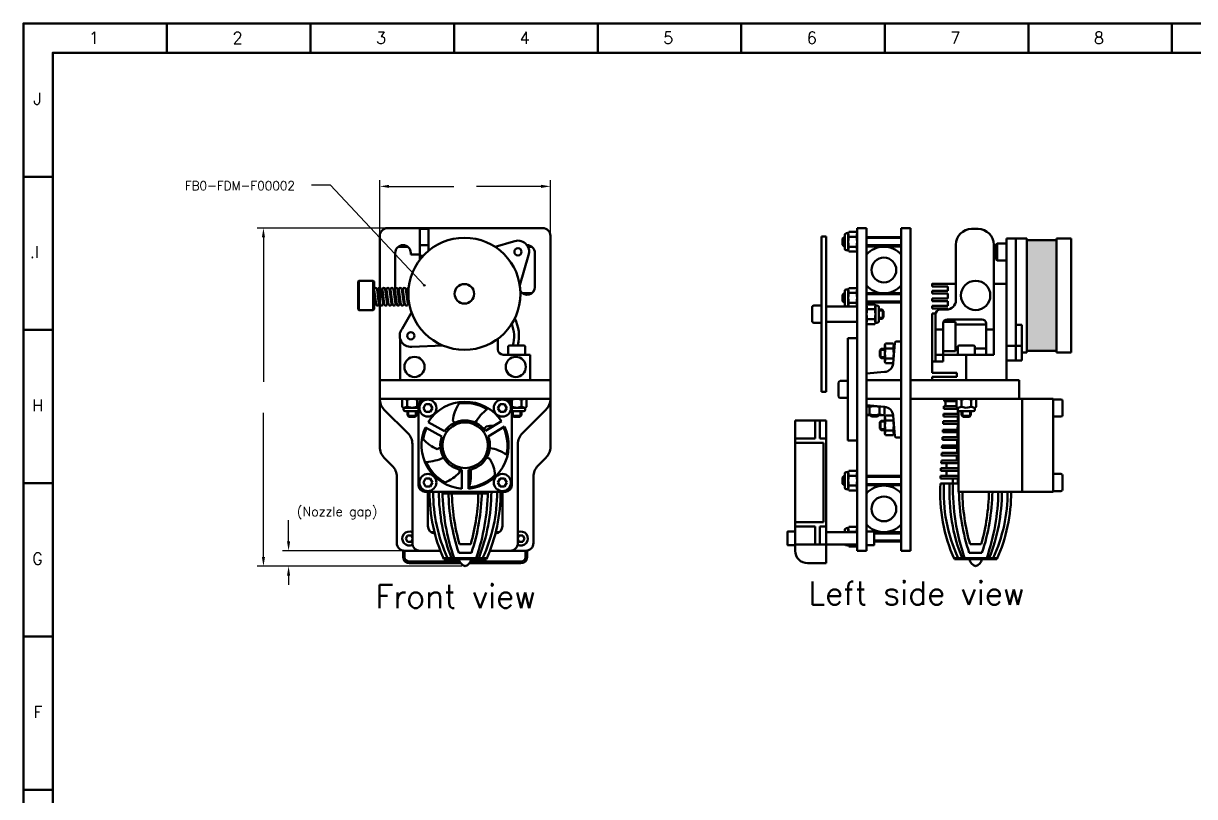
# Model space of a CAD drawing. Extents: x 22021 to 22715, y -7306 to -6812.
# Drawn here: x 22020.7 to 22398.1, y -7061.1 to -6811.9 of the extents above; entities that cross this region are included whole.
import ezdxf

# ---------------------------------------------------------------- set-up
doc = ezdxf.new("R2010")
doc.units = 0
doc.header["$PDMODE"] = 34
doc.linetypes.add('DASHED', pattern=[19.05, 12.7, -6.35])
doc.layers.get('0').update_dxf_attribs({"lineweight": 0})
for name, color, linetype, lineweight in [('Cooler', 7, 'Continuous', 50), ('Extrusora', 4, 'Continuous', 50), ('Fixação e Transmissão', 5, 'Continuous', 50), ('Guias', 30, 'Continuous', 50), ('Hotend', 4, 'Continuous', 50), ('Linha tracejada', 254, 'DASHED', 15), ('Perfis e Cantoneiras', 2, 'Continuous', 50), ('Peças Usinadas', 120, 'Continuous', 50)]:
    doc.layers.add(name, color=color, linetype=linetype, lineweight=lineweight)
doc.layers.add('Cotas', color=90, linetype='Continuous')
doc.layers.add('Hachura', color=9, linetype='Continuous')
doc.styles.get("Standard").update_dxf_attribs({"font": 'romans.shx'})
doc.dimstyles.get("Standard").update_dxf_attribs({"dimtxt": 3, "dimasz": 3, "dimexe": 2, "dimexo": 1, "dimgap": 1, "dimtad": 0, "dimtoh": 1, "dimcen": 0.09, "dimadec": 0, "dimazin": 0, "dimtfac": 1, "dimtdec": 4, "dimtofl": 0, "dimtmove": 0, "dimatfit": 3, "dimfxl": 1, "dimtolj": 1, "dimtzin": 0, "dimarcsym": 0})

# ---------------------------------------------------------------- blocks, each defined once
blk = doc.blocks.new('*D_q')
at = {"color": 0, "linetype": 'ByBlock', "lineweight": -2}
for p, q in [((22137.01, -6877.89), (22096.03, -6877.89)), ((22098.03, -6880.89), (22098.03, -6927.39)), ((22098.03, -6983.89), (22098.03, -6937.39)), ((22162.01, -6986.89), (22096.03, -6986.89))]:
    blk.add_line(p, q, dxfattribs=at)
for points in [[(22098.03, -6877.89), (22097.53, -6880.89), (22098.03, -6877.89), (22098.53, -6880.89)], [(22098.03, -6986.89), (22098.53, -6983.89), (22098.03, -6986.89), (22097.53, -6983.89)]]:
    blk.add_solid(points, dxfattribs=at)
at = {"layer": 'Defpoints', "color": 0, "linetype": 'ByBlock', "lineweight": 0}
for p in [(22098.03, -6877.89), (22138.01, -6877.89), (22098.03, -6986.89), (22163.01, -6986.89)]:
    blk.add_point(p, dxfattribs=at)
blk = doc.blocks.new('*D_s')
at = {"color": 0, "linetype": 'ByBlock', "lineweight": -2}
for p, q in [((22135.51, -6879.39), (22135.51, -6862.43)), ((22190.51, -6879.39), (22190.51, -6862.43)), ((22138.51, -6864.43), (22159.37, -6864.43)), ((22187.51, -6864.43), (22166.66, -6864.43))]:
    blk.add_line(p, q, dxfattribs=at)
for points in [[(22135.51, -6864.43), (22138.51, -6864.93), (22135.51, -6864.43), (22138.51, -6863.93)], [(22190.51, -6864.43), (22187.51, -6863.93), (22190.51, -6864.43), (22187.51, -6864.93)]]:
    blk.add_solid(points, dxfattribs=at)
at = {"layer": 'Defpoints', "color": 0, "linetype": 'ByBlock', "lineweight": 0}
for p in [(22135.51, -6864.43), (22190.51, -6864.43), (22135.51, -6880.39), (22190.51, -6880.39)]:
    blk.add_point(p, dxfattribs=at)
blk = doc.blocks.new('*D_r')
at = {"color": 0, "linetype": 'ByBlock', "lineweight": -2}
for p, q in [((22106.13, -6978.89), (22106.13, -6972)), ((22142.51, -6981.89), (22104.13, -6981.89)), ((22162.01, -6986.89), (22104.13, -6986.89)), ((22106.13, -6989.89), (22106.13, -6992.89))]:
    blk.add_line(p, q, dxfattribs=at)
for points in [[(22106.13, -6981.89), (22106.63, -6978.89), (22106.13, -6981.89), (22105.63, -6978.89)], [(22106.13, -6986.89), (22105.63, -6989.89), (22106.13, -6986.89), (22106.63, -6989.89)]]:
    blk.add_solid(points, dxfattribs=at)
at = {"layer": 'Defpoints', "color": 0, "linetype": 'ByBlock', "lineweight": 0}
for p in [(22106.13, -6981.89), (22143.51, -6981.89), (22106.13, -6986.89), (22163.01, -6986.89)]:
    blk.add_point(p, dxfattribs=at)

msp = doc.modelspace()

# ---------------------------------------------------------------- hatches: boundary and pattern name
at = {"layer": 'Cotas'}
h = msp.add_hatch(color=256, dxfattribs=at)
h.dxf.hatch_style = 1
h.paths.add_polyline_path([(22149.591, -6896.317, -0.2411741), (22149.698, -6896.107, -0.6113775), (22150.108, -6896.317, -1), (22149.591, -6896.317)])
at = {"layer": 'Extrusora'}
h = msp.add_hatch(color=256, dxfattribs=at)
h.dxf.hatch_style = 1
h.paths.add_polyline_path([(22353.543, -6881.744), (22353.543, -6899.579), (22343.97, -6899.579), (22343.97, -6881.744), (22353.543, -6881.744)])
h = msp.add_hatch(color=256, dxfattribs=at)
h.dxf.hatch_style = 1
h.paths.add_polyline_path([(22353.543, -6899.579), (22353.543, -6917.413), (22343.97, -6917.413), (22343.97, -6899.579), (22353.543, -6899.579)])

# ---------------------------------------------------------------- linework, layer by layer
at = {"layer": 'Cooler'}
for p, q in [((22148.015, -6960.886), (22148.015, -6934.886)), ((22150.015, -6932.886), (22176.015, -6932.886)), ((22178.015, -6960.886), (22178.015, -6934.886)), ((22342.514, -6932.886), (22322.014, -6932.886)), ((22322.014, -6932.942), (22322.014, -6932.886)), ((22342.514, -6932.886), (22342.514, -6962.886)), ((22352.514, -6932.886), (22342.514, -6932.886)), ((22352.514, -6932.886), (22352.514, -6962.886)), ((22322.014, -6962.886), (22322.014, -6936.829)), ((22155.518, -6945.069), (22150.214, -6942.114)), ((22156.392, -6943.383), (22151.144, -6940.386)), ((22159.548, -6940.667), (22159.041, -6939.953)), ((22169.783, -6941.8), (22169.147, -6942.736)), ((22169.542, -6943.246), (22174.728, -6940.142)), ((22170.493, -6945.021), (22175.668, -6941.798)), ((22279.347, -6939.888), (22269.347, -6939.888)), ((22269.347, -6939.888), (22269.347, -6981.888)), ((22275.851, -6939.888), (22275.851, -6945.682)), ((22277.293, -6945.682), (22277.293, -6939.888)), ((22279.347, -6939.888), (22279.347, -6985.888)), ((22275.851, -6945.682), (22269.347, -6945.682)), ((22278.443, -6947.08), (22269.347, -6947.08)), ((22279.331, -6945.682), (22277.293, -6945.682)), ((22278.443, -6972.696), (22278.443, -6947.08)), ((22155.037, -6948.582), (22153.988, -6949.105)), ((22169.962, -6951.868), (22170.971, -6952.276)), ((22161.172, -6955.679), (22161.172, -6956.664)), ((22161.948, -6955.822), (22161.948, -6961.887)), ((22161.948, -6955.822), (22161.948, -6961.887)), ((22161.948, -6955.822), (22161.948, -6961.887)), ((22161.948, -6955.822), (22161.948, -6961.887)), ((22164.081, -6955.822), (22164.081, -6961.887)), ((22164.081, -6955.822), (22164.081, -6961.887)), ((22164.081, -6955.822), (22164.081, -6961.887)), ((22164.081, -6955.822), (22164.081, -6961.887)), ((22164.828, -6955.686), (22164.828, -6958.655)), ((22150.015, -6962.886), (22176.015, -6962.886)), ((22342.514, -6962.886), (22322.014, -6962.886)), ((22352.514, -6962.886), (22342.514, -6962.886)), ((22278.443, -6972.696), (22269.347, -6972.696)), ((22275.851, -6974.093), (22269.347, -6974.093)), ((22275.851, -6974.093), (22275.851, -6979.888)), ((22279.331, -6974.093), (22277.293, -6974.093)), ((22277.293, -6979.888), (22277.293, -6974.093)), ((22279.347, -6979.888), (22269.347, -6979.888)), ((22143.015, -6981.835), (22143.015, -6983.888)), ((22143.515, -6981.886), (22143.515, -6983.888)), ((22182.515, -6981.886), (22182.515, -6983.888)), ((22183.015, -6981.835), (22183.015, -6983.888)), ((22145.015, -6985.388), (22161.26, -6985.388)), ((22145.015, -6985.888), (22161.569, -6985.888)), ((22164.46, -6985.888), (22181.015, -6985.888)), ((22164.769, -6985.388), (22181.015, -6985.388)), ((22273.347, -6985.888), (22279.347, -6985.888))]:
    msp.add_line(p, q, dxfattribs=at)
msp.add_circle((22163.015, -6947.886), 7.34, dxfattribs=at)
for centre, radius, start, end in [((22150.015, -6934.886), 2, 90, 180), ((22163.015, -6947.886), 14.041, 33.46937, 147.71276), ((22172.026, -6941.555), 13.083, 146.83369, 172.96727), ((22163.015, -6947.886), 13.627, 58.55471, 98.18665), ((22176.015, -6934.886), 2, 360, 90), ((22177.996, -6946.994), 13.311, 126.25777, 151.26445), ((22163.015, -6947.886), 14.041, 155.72926, 265.64284), ((22163.015, -6947.886), 13.627, 155.87698, 171.62844), ((22163.015, -6947.886), 8.008, 35.40626, 145.78797), ((22163.015, -6947.886), 14.041, 274.35716, 25.69448), ((22171.839, -6954.61), 12.974, 88.30526, 99.11667), ((22163.015, -6947.886), 13.627, 347.27172, 25.50472), ((22158.482, -6938.155), 11.837, 220.87987, 247.68479), ((22163.015, -6947.886), 8.008, 159.40502, 262.34462), ((22163.015, -6947.886), 8.008, 277.65538, 20.96237), ((22169.272, -6961.009), 12.325, 55.19447, 82.08081), ((22149.407, -6937.21), 16.128, 273.9172, 294.44357), ((22163.015, -6947.886), 13.627, 203.41186, 241.73855), ((22162.274, -6957.869), 10.34, 1.6986, 32.74614), ((22151.818, -6948.201), 12.614, 292.09042, 317.85989), ((22163.015, -6947.886), 13.627, 275.14613, 314.75689), ((22150.015, -6960.886), 2, 180, 270), ((22153.022, -6957.628), 11.851, 341.14274, 355.02797), ((22176.015, -6960.886), 2, 270, 360), ((22145.015, -6983.888), 2, 180, 270), ((22145.015, -6983.888), 1.5, 180, 270), ((22181.015, -6983.888), 2, 270, 360), ((22181.015, -6983.888), 1.5, 270, 360), ((22273.347, -6981.888), 4, 180, 270)]:
    msp.add_arc(centre, radius, start, end, dxfattribs=at)
at = {"layer": 'Cotas'}
for q in [(22113.511, -6864.039), (22149.849, -6896.317)]:
    msp.add_line((22119.686, -6864.039), q, dxfattribs=at)
msp.add_circle((22149.849, -6896.317), 0.259, dxfattribs=at)
at = {"layer": 'Extrusora'}
for p, q in [((22148.394, -6878.169), (22151.199, -6878.169)), ((22148.394, -6888.139), (22148.394, -6878.169)), ((22151.199, -6878.169), (22151.199, -6885.198)), ((22328.315, -6878.169), (22326.218, -6878.169)), ((22178.591, -6882.239), (22172.692, -6883.953)), ((22334.41, -6882.813), (22334.128, -6883.095)), ((22334.128, -6883.095), (22334.128, -6888.003)), ((22334.41, -6882.813), (22334.41, -6888.285)), ((22337.432, -6882.813), (22334.41, -6882.813)), ((22337.432, -6920.591), (22337.432, -6881.208)), ((22337.432, -6881.208), (22343.97, -6881.208)), ((22340.419, -6920.591), (22340.419, -6881.208)), ((22343.97, -6917.95), (22343.97, -6881.208)), ((22353.543, -6881.744), (22343.97, -6881.744)), ((22353.543, -6881.744), (22343.97, -6881.744)), ((22353.543, -6881.208), (22358.347, -6881.208)), ((22353.543, -6917.95), (22353.543, -6881.208)), ((22358.347, -6917.95), (22358.347, -6881.208)), ((22151.199, -6883.368), (22148.394, -6883.368)), ((22148.394, -6886.87), (22149.451, -6886.87)), ((22180.64, -6896.32), (22183.458, -6886.643)), ((22321.146, -6901.106), (22321.146, -6883.242)), ((22333.388, -6918.703), (22333.388, -6883.242)), ((22334.128, -6888.003), (22334.41, -6888.285)), ((22334.41, -6888.285), (22337.399, -6888.285)), ((22128.794, -6894.853), (22128.512, -6895.135)), ((22128.512, -6895.135), (22128.512, -6899.579)), ((22128.794, -6894.853), (22128.794, -6899.579)), ((22133.378, -6894.853), (22128.794, -6894.853)), ((22133.378, -6894.853), (22133.378, -6899.579)), ((22133.66, -6895.135), (22133.378, -6894.853)), ((22133.66, -6899.579), (22133.66, -6895.135)), ((22133.684, -6897.792), (22134.322, -6902.402)), ((22134.626, -6897.648), (22135.265, -6902.262)), ((22135.014, -6897.792), (22135.652, -6902.402)), ((22135.956, -6897.648), (22136.595, -6902.262)), ((22136.344, -6897.792), (22136.982, -6902.402)), ((22137.286, -6897.648), (22137.925, -6902.262)), ((22137.674, -6897.792), (22138.312, -6902.402)), ((22138.617, -6897.648), (22139.255, -6902.262)), ((22139.004, -6897.792), (22139.642, -6902.402)), ((22139.947, -6897.648), (22140.585, -6902.262)), ((22140.334, -6897.792), (22140.972, -6902.402)), ((22141.277, -6897.648), (22141.915, -6902.262)), ((22141.664, -6897.792), (22142.302, -6902.402)), ((22142.607, -6897.648), (22143.245, -6902.262)), ((22142.994, -6897.792), (22143.633, -6902.402)), ((22143.937, -6897.648), (22144.576, -6902.262)), ((22144.324, -6897.792), (22144.963, -6902.402)), ((22313.527, -6896.723), (22313.527, -6895.756)), ((22321.146, -6895.805), (22313.527, -6895.805)), ((22318.6, -6896.723), (22313.527, -6896.723)), ((22318.6, -6898.074), (22313.527, -6898.074)), ((22313.527, -6898.97), (22313.527, -6898.074)), ((22318.6, -6898.074), (22318.6, -6896.723)), ((22337.432, -6895.805), (22333.388, -6895.805)), ((22128.512, -6904.022), (22128.512, -6899.579)), ((22128.794, -6904.304), (22128.794, -6899.579)), ((22133.378, -6904.304), (22133.378, -6899.579)), ((22133.66, -6899.579), (22133.66, -6904.022)), ((22133.677, -6898.474), (22133.778, -6898.474)), ((22133.677, -6900.683), (22134.084, -6900.683)), ((22134.741, -6898.474), (22135.108, -6898.474)), ((22135.046, -6900.683), (22135.414, -6900.683)), ((22136.071, -6898.474), (22136.438, -6898.474)), ((22136.376, -6900.683), (22136.744, -6900.683)), ((22137.401, -6898.474), (22137.768, -6898.474)), ((22137.706, -6900.683), (22138.074, -6900.683)), ((22138.731, -6898.474), (22139.099, -6898.474)), ((22139.037, -6900.683), (22139.404, -6900.683)), ((22140.061, -6898.474), (22140.429, -6898.474)), ((22140.367, -6900.683), (22140.734, -6900.683)), ((22141.391, -6898.474), (22141.759, -6898.474)), ((22141.697, -6900.683), (22142.065, -6900.683)), ((22142.721, -6898.474), (22143.089, -6898.474)), ((22143.027, -6900.683), (22143.395, -6900.683)), ((22144.051, -6898.474), (22144.419, -6898.474)), ((22144.357, -6900.683), (22144.725, -6900.683)), ((22318.6, -6898.97), (22313.527, -6898.97)), ((22318.6, -6900.558), (22313.527, -6900.558)), ((22313.527, -6901.453), (22313.527, -6900.558)), ((22318.6, -6901.453), (22313.527, -6901.453)), ((22318.6, -6900.558), (22318.6, -6898.97)), ((22318.6, -6902.981), (22318.6, -6901.453)), ((22128.794, -6904.304), (22128.512, -6904.022)), ((22133.378, -6904.304), (22128.794, -6904.304)), ((22133.66, -6904.022), (22133.378, -6904.304)), ((22142.679, -6910.395), (22145.751, -6905.076)), ((22318.6, -6902.981), (22313.527, -6902.981)), ((22313.527, -6903.838), (22313.527, -6902.981)), ((22318.6, -6903.838), (22313.527, -6903.838)), ((22314.596, -6905.414), (22313.527, -6905.414)), ((22313.527, -6920.909), (22313.527, -6905.414)), ((22316.233, -6904.149), (22318.102, -6904.149)), ((22318.6, -6904.108), (22318.6, -6903.838)), ((22314.542, -6920.909), (22314.542, -6905.84)), ((22317.022, -6920.909), (22317.022, -6908.683)), ((22320.99, -6908.151), (22317.129, -6908.151)), ((22318.397, -6907.307), (22329.532, -6907.307)), ((22320.99, -6917.521), (22320.99, -6908.151)), ((22330.908, -6908.932), (22320.99, -6908.932)), ((22330.908, -6918.703), (22330.908, -6908.683)), ((22342.346, -6909.068), (22340.419, -6909.068)), ((22342.346, -6920.591), (22342.346, -6909.068)), ((22317.022, -6910.582), (22314.542, -6910.582)), ((22333.388, -6910.582), (22330.908, -6910.582)), ((22142.101, -6918.703), (22142.101, -6913.668)), ((22155.864, -6915.745), (22145.794, -6916.172)), ((22173.58, -6917.012), (22173.58, -6913.542)), ((22321.747, -6916.74), (22320.99, -6916.74)), ((22330.908, -6916.74), (22327.247, -6916.74)), ((22342.346, -6915.826), (22337.432, -6915.826)), ((22142.101, -6926.886), (22142.101, -6918.703)), ((22183.928, -6918.703), (22175.271, -6918.703)), ((22183.928, -6926.886), (22183.928, -6918.703)), ((22314.542, -6918.703), (22333.388, -6918.703)), ((22320.99, -6917.521), (22317.022, -6917.521)), ((22324.497, -6926.886), (22324.497, -6918.703)), ((22337.432, -6920.591), (22342.346, -6920.591)), ((22337.432, -6920.591), (22337.432, -6926.886)), ((22342.346, -6917.95), (22343.97, -6917.95)), ((22353.543, -6917.413), (22343.97, -6917.413)), ((22353.543, -6917.95), (22358.347, -6917.95)), ((22313.527, -6924.578), (22313.527, -6920.909)), ((22317.022, -6920.909), (22313.527, -6920.909)), ((22321.508, -6924.578), (22313.527, -6924.578)), ((22321.508, -6924.578), (22321.508, -6925.864)), ((22142.101, -6926.886), (22163.015, -6926.886)), ((22183.928, -6926.886), (22163.015, -6926.886)), ((22313.527, -6926.886), (22313.527, -6925.864)), ((22321.508, -6925.864), (22313.527, -6925.864)), ((22337.432, -6926.886), (22313.527, -6926.886))]:
    msp.add_line(p, q, dxfattribs=at)
for centre, radius in [((22180.039, -6885.53), 1.162), ((22327.514, -6899.579), 4.725), ((22145.53, -6912.586), 1.162), ((22146.697, -6922.641), 3.249), ((22179.332, -6922.641), 3.249)]:
    msp.add_circle(centre, radius, dxfattribs=at)
for centre, radius, start, end in [((22326.218, -6883.242), 5.072, 90, 180), ((22328.315, -6883.242), 5.072, 360, 90), ((22180.039, -6885.53), 3.595, 341.97764, 113.74619), ((22134.144, -6897.651), 0.482, 0.32168, 197.08828), ((22135.474, -6897.651), 0.482, 0.32168, 197.08828), ((22136.805, -6897.651), 0.482, 0.32168, 197.08828), ((22138.135, -6897.651), 0.482, 0.32168, 197.08828), ((22139.465, -6897.651), 0.482, 0.32168, 197.08828), ((22140.795, -6897.651), 0.482, 0.32168, 197.08828), ((22142.125, -6897.651), 0.482, 0.32168, 197.08828), ((22143.455, -6897.651), 0.482, 0.32168, 197.08828), ((22144.785, -6897.651), 0.482, 86.00924, 197.08828), ((22318.102, -6901.106), 3.043, 270, 360), ((22134.804, -6902.402), 0.482, 179.94031, 16.90878), ((22136.134, -6902.402), 0.482, 179.94031, 16.90878), ((22137.464, -6902.402), 0.482, 179.94031, 16.90878), ((22138.794, -6902.402), 0.482, 179.94031, 16.90878), ((22140.124, -6902.402), 0.482, 179.94031, 16.90878), ((22141.454, -6902.402), 0.482, 179.94031, 16.90878), ((22142.784, -6902.402), 0.482, 179.94031, 16.90878), ((22144.114, -6902.402), 0.482, 179.94031, 16.90878), ((22145.445, -6902.402), 0.482, 179.94031, 224.06022), ((22316.233, -6905.84), 1.691, 90, 180), ((22167.559, -6912.777), 11.235, 344.90579, 21.1052), ((22167.559, -6912.777), 12.818, 346.80688, 26.75088), ((22318.397, -6908.683), 1.375, 90, 180), ((22329.532, -6908.683), 1.375, 360, 90), ((22145.53, -6912.586), 3.595, 142.44857, 274.21713), ((22175.271, -6917.012), 1.691, 180, 270)]:
    msp.add_arc(centre, radius, start, end, dxfattribs=at)
at = {"layer": 'Fixação e Transmissão'}
for p, q in [((22286.447, -6879.536), (22286.693, -6879.11)), ((22289.102, -6879.11), (22286.693, -6879.11)), ((22289.347, -6879.536), (22289.102, -6879.11)), ((22277.847, -6880.636), (22277.847, -6930.636)), ((22279.347, -6880.636), (22277.847, -6880.636)), ((22279.347, -6880.636), (22279.347, -6930.636)), ((22284.627, -6881.286), (22285.127, -6880.786)), ((22284.627, -6881.286), (22284.627, -6883.286)), ((22285.127, -6880.786), (22285.347, -6880.786)), ((22285.347, -6884.536), (22285.347, -6880.036)), ((22286.447, -6879.536), (22285.847, -6879.536)), ((22286.447, -6885.036), (22286.447, -6879.536)), ((22286.447, -6879.536), (22286.693, -6880.698)), ((22286.693, -6880.698), (22286.447, -6882.286)), ((22286.693, -6883.874), (22286.447, -6882.286)), ((22289.102, -6880.698), (22286.693, -6880.698)), ((22289.347, -6879.536), (22289.102, -6880.698)), ((22289.102, -6880.698), (22289.347, -6882.286)), ((22289.102, -6883.874), (22289.347, -6882.286)), ((22289.347, -6885.036), (22289.347, -6879.536)), ((22303.527, -6880.786), (22292.347, -6880.786)), ((22284.627, -6883.286), (22285.127, -6883.786)), ((22285.127, -6883.786), (22285.347, -6883.786)), ((22286.447, -6885.036), (22285.847, -6885.036)), ((22286.447, -6885.036), (22286.693, -6883.874)), ((22286.447, -6885.036), (22286.693, -6885.461)), ((22289.102, -6883.874), (22286.693, -6883.874)), ((22289.102, -6885.461), (22286.693, -6885.461)), ((22289.347, -6885.036), (22289.102, -6883.874)), ((22289.347, -6885.036), (22289.102, -6885.461)), ((22303.527, -6883.786), (22292.347, -6883.786)), ((22285.347, -6902.636), (22285.347, -6898.136)), ((22286.447, -6897.636), (22285.847, -6897.636)), ((22286.447, -6897.636), (22286.693, -6897.21)), ((22286.447, -6903.136), (22286.447, -6897.636)), ((22286.447, -6897.636), (22286.693, -6898.798)), ((22289.102, -6897.21), (22286.693, -6897.21)), ((22289.347, -6897.636), (22289.102, -6897.21)), ((22289.347, -6897.636), (22289.102, -6898.798)), ((22289.347, -6903.136), (22289.347, -6897.636)), ((22284.627, -6899.386), (22285.127, -6898.886)), ((22284.627, -6899.386), (22284.627, -6901.386)), ((22284.627, -6901.386), (22285.127, -6901.886)), ((22285.127, -6898.886), (22285.347, -6898.886)), ((22285.127, -6901.886), (22285.347, -6901.886)), ((22286.693, -6898.798), (22286.447, -6900.386)), ((22286.693, -6901.974), (22286.447, -6900.386)), ((22286.447, -6903.136), (22286.693, -6901.974)), ((22289.102, -6898.798), (22286.693, -6898.798)), ((22289.102, -6901.974), (22286.693, -6901.974)), ((22289.102, -6898.798), (22289.347, -6900.386)), ((22289.102, -6901.974), (22289.347, -6900.386)), ((22289.347, -6903.136), (22289.102, -6901.974)), ((22303.527, -6898.886), (22292.347, -6898.886)), ((22303.527, -6901.886), (22292.347, -6901.886)), ((22274.847, -6903.386), (22274.847, -6907.886)), ((22277.847, -6902.886), (22277.847, -6908.386)), ((22286.447, -6903.136), (22285.847, -6903.136)), ((22292.347, -6902.886), (22292.593, -6902.46)), ((22292.347, -6902.886), (22292.347, -6908.386)), ((22292.347, -6902.886), (22292.593, -6904.048)), ((22292.593, -6904.048), (22292.347, -6905.636)), ((22292.593, -6907.224), (22292.347, -6905.636)), ((22292.593, -6902.46), (22295.002, -6902.46)), ((22292.593, -6904.048), (22295.002, -6904.048)), ((22295.247, -6902.886), (22295.002, -6902.46)), ((22295.247, -6902.886), (22295.002, -6904.048)), ((22295.002, -6904.048), (22295.247, -6905.636)), ((22295.002, -6907.224), (22295.247, -6905.636)), ((22295.247, -6902.886), (22295.247, -6908.386)), ((22295.247, -6902.886), (22295.847, -6902.886)), ((22296.347, -6903.386), (22296.347, -6907.886)), ((22297.347, -6904.136), (22296.347, -6904.136)), ((22297.847, -6904.636), (22297.347, -6904.136)), ((22297.847, -6906.636), (22297.847, -6904.636)), ((22292.347, -6908.386), (22292.593, -6907.224)), ((22292.347, -6908.386), (22292.593, -6908.811)), ((22292.593, -6907.224), (22295.002, -6907.224)), ((22292.593, -6908.811), (22295.002, -6908.811)), ((22295.247, -6908.386), (22295.002, -6907.224)), ((22295.247, -6908.386), (22295.002, -6908.811)), ((22295.247, -6908.386), (22295.847, -6908.386)), ((22297.347, -6907.136), (22296.347, -6907.136)), ((22297.847, -6906.636), (22297.347, -6907.136)), ((22177.39, -6915.703), (22181.89, -6915.703)), ((22296.627, -6917.286), (22297.127, -6916.786)), ((22297.127, -6916.786), (22298.272, -6916.786)), ((22298.272, -6915.536), (22298.518, -6915.11)), ((22298.272, -6921.036), (22298.272, -6915.536)), ((22298.272, -6915.536), (22298.518, -6916.698)), ((22298.518, -6916.698), (22298.272, -6918.286)), ((22298.518, -6915.11), (22300.926, -6915.11)), ((22298.518, -6916.698), (22300.926, -6916.698)), ((22301.172, -6915.536), (22300.926, -6915.11)), ((22301.172, -6915.536), (22300.926, -6916.698)), ((22300.926, -6916.698), (22301.172, -6918.286)), ((22301.172, -6918.45), (22301.172, -6915.536)), ((22301.172, -6915.536), (22301.427, -6915.536)), ((22322.247, -6915.703), (22326.747, -6915.703)), ((22176.89, -6918.703), (22182.39, -6918.703)), ((22296.627, -6917.286), (22296.627, -6919.286)), ((22296.627, -6919.286), (22297.127, -6919.786)), ((22297.127, -6919.786), (22298.272, -6919.786)), ((22298.518, -6919.874), (22298.272, -6918.286)), ((22298.272, -6921.036), (22298.518, -6919.874)), ((22298.518, -6919.874), (22300.926, -6919.874)), ((22300.926, -6919.874), (22301.172, -6918.286)), ((22301.012, -6920.279), (22300.926, -6919.874)), ((22321.747, -6918.703), (22327.247, -6918.703)), ((22298.272, -6921.036), (22298.518, -6921.461)), ((22298.518, -6921.461), (22300.926, -6921.461)), ((22283.347, -6927.636), (22283.347, -6932.136)), ((22286.347, -6927.136), (22286.347, -6932.636)), ((22279.347, -6930.636), (22277.847, -6930.636)), ((22143.178, -6932.886), (22142.753, -6933.132)), ((22142.753, -6933.132), (22142.753, -6935.54)), ((22143.178, -6935.786), (22142.753, -6935.54)), ((22143.178, -6932.886), (22148.678, -6932.886)), ((22143.178, -6932.886), (22144.341, -6933.132)), ((22143.178, -6935.786), (22144.341, -6935.54)), ((22143.178, -6935.786), (22147.554, -6935.786)), ((22143.178, -6935.786), (22143.178, -6936.386)), ((22144.341, -6933.132), (22145.928, -6932.886)), ((22144.341, -6933.132), (22144.341, -6935.54)), ((22144.341, -6935.54), (22145.928, -6935.786)), ((22147.516, -6933.132), (22145.928, -6932.886)), ((22147.516, -6935.54), (22145.928, -6935.786)), ((22148.678, -6932.886), (22147.516, -6933.132)), ((22147.516, -6933.132), (22147.516, -6935.54)), ((22147.554, -6935.548), (22147.516, -6935.54)), ((22148.678, -6932.886), (22148.881, -6933.003)), ((22150.293, -6934.636), (22149.571, -6935.886)), ((22150.293, -6937.136), (22149.571, -6935.886)), ((22151.736, -6934.636), (22152.458, -6935.886)), ((22151.736, -6937.136), (22152.458, -6935.886)), ((22174.293, -6934.636), (22173.571, -6935.886)), ((22174.293, -6937.136), (22173.571, -6935.886)), ((22175.736, -6934.636), (22176.458, -6935.886)), ((22175.736, -6937.136), (22176.458, -6935.886)), ((22176.89, -6932.886), (22176.688, -6933.003)), ((22182.39, -6932.886), (22176.89, -6932.886)), ((22176.89, -6932.886), (22178.052, -6933.132)), ((22178.015, -6935.548), (22178.052, -6935.54)), ((22182.39, -6935.786), (22178.015, -6935.786)), ((22178.052, -6933.132), (22179.64, -6932.886)), ((22178.052, -6933.132), (22178.052, -6935.54)), ((22178.052, -6935.54), (22179.64, -6935.786)), ((22181.228, -6933.132), (22179.64, -6932.886)), ((22181.228, -6935.54), (22179.64, -6935.786)), ((22182.39, -6932.886), (22181.228, -6933.132)), ((22181.228, -6933.132), (22181.228, -6935.54)), ((22182.39, -6935.786), (22181.228, -6935.54)), ((22182.39, -6932.886), (22182.815, -6933.132)), ((22182.39, -6935.786), (22182.815, -6935.54)), ((22182.39, -6935.786), (22182.39, -6936.386)), ((22182.815, -6933.132), (22182.815, -6935.54)), ((22292.347, -6935.286), (22295.599, -6935.286)), ((22292.347, -6935.322), (22293.34, -6935.532)), ((22293.34, -6935.532), (22294.927, -6935.286)), ((22293.34, -6937.94), (22293.34, -6935.532)), ((22296.515, -6935.532), (22294.927, -6935.286)), ((22297.069, -6935.414), (22296.515, -6935.532)), ((22296.515, -6937.94), (22296.515, -6935.532)), ((22298.049, -6935.5), (22298.103, -6935.532)), ((22298.103, -6937.94), (22298.103, -6935.532)), ((22321.747, -6932.886), (22321.321, -6933.132)), ((22321.321, -6933.132), (22321.321, -6935.54)), ((22321.747, -6935.786), (22321.321, -6935.54)), ((22321.747, -6932.886), (22322.909, -6933.132)), ((22321.747, -6935.786), (22322.909, -6935.54)), ((22321.747, -6935.786), (22321.747, -6936.386)), ((22322.909, -6933.132), (22324.497, -6932.886)), ((22322.909, -6933.132), (22322.909, -6935.54)), ((22322.909, -6935.54), (22324.497, -6935.786)), ((22326.084, -6933.132), (22324.497, -6932.886)), ((22326.084, -6935.54), (22324.497, -6935.786)), ((22327.247, -6932.886), (22326.084, -6933.132)), ((22326.084, -6933.132), (22326.084, -6935.54)), ((22327.247, -6935.786), (22326.084, -6935.54)), ((22327.247, -6932.886), (22327.672, -6933.132)), ((22327.247, -6935.786), (22327.672, -6935.54)), ((22327.247, -6935.786), (22327.247, -6936.386)), ((22327.672, -6933.132), (22327.672, -6935.54)), ((22352.514, -6938.636), (22352.514, -6933.136)), ((22355.514, -6938.136), (22355.514, -6933.636)), ((22143.678, -6936.886), (22147.554, -6936.886)), ((22144.428, -6938.203), (22144.428, -6936.886)), ((22144.928, -6938.703), (22144.428, -6938.203)), ((22146.928, -6938.703), (22144.928, -6938.703)), ((22146.928, -6938.703), (22147.428, -6938.203)), ((22147.428, -6938.203), (22147.428, -6936.886)), ((22150.293, -6937.136), (22150.293, -6937.136)), ((22174.293, -6937.136), (22174.293, -6937.136)), ((22181.89, -6936.886), (22178.015, -6936.886)), ((22178.14, -6938.203), (22178.14, -6936.886)), ((22178.64, -6938.703), (22178.14, -6938.203)), ((22178.64, -6938.703), (22180.64, -6938.703)), ((22180.64, -6938.703), (22181.14, -6938.203)), ((22181.14, -6938.203), (22181.14, -6936.886)), ((22292.347, -6938.15), (22293.34, -6937.94)), ((22292.347, -6938.186), (22297.677, -6938.186)), ((22293.34, -6937.94), (22294.927, -6938.186)), ((22293.927, -6938.586), (22293.527, -6938.186)), ((22293.927, -6938.586), (22295.927, -6938.586)), ((22296.515, -6937.94), (22294.927, -6938.186)), ((22295.927, -6938.586), (22296.327, -6938.186)), ((22297.677, -6938.186), (22296.515, -6937.94)), ((22297.677, -6938.186), (22298.103, -6937.94)), ((22298.272, -6938.736), (22298.518, -6938.31)), ((22298.272, -6938.736), (22298.272, -6944.236)), ((22298.272, -6938.736), (22298.518, -6939.898)), ((22298.518, -6938.31), (22300.926, -6938.31)), ((22301.012, -6939.493), (22300.926, -6939.898)), ((22326.747, -6936.886), (22322.247, -6936.886)), ((22322.997, -6938.203), (22322.997, -6936.886)), ((22323.497, -6938.703), (22322.997, -6938.203)), ((22323.497, -6938.703), (22325.497, -6938.703)), ((22325.497, -6938.703), (22325.997, -6938.203)), ((22325.997, -6938.203), (22325.997, -6936.886)), ((22296.627, -6940.486), (22297.127, -6939.986)), ((22296.627, -6942.486), (22296.627, -6940.486)), ((22296.627, -6942.486), (22297.127, -6942.986)), ((22297.127, -6939.986), (22298.272, -6939.986)), ((22297.127, -6942.986), (22298.272, -6942.986)), ((22298.518, -6939.898), (22298.272, -6941.486)), ((22298.518, -6943.074), (22298.272, -6941.486)), ((22298.272, -6944.236), (22298.518, -6943.074)), ((22298.518, -6939.898), (22300.926, -6939.898)), ((22298.518, -6943.074), (22300.926, -6943.074)), ((22300.926, -6939.898), (22301.172, -6941.486)), ((22300.926, -6943.074), (22301.172, -6941.486)), ((22301.172, -6944.236), (22300.926, -6943.074)), ((22301.172, -6941.322), (22301.172, -6944.236)), ((22298.272, -6944.236), (22298.518, -6944.661)), ((22298.518, -6944.661), (22300.926, -6944.661)), ((22301.172, -6944.236), (22300.926, -6944.661)), ((22301.172, -6944.236), (22301.427, -6944.236)), ((22284.627, -6958.286), (22285.127, -6957.786)), ((22284.627, -6958.286), (22284.627, -6960.286)), ((22285.127, -6957.786), (22285.347, -6957.786)), ((22285.347, -6961.536), (22285.347, -6957.036)), ((22286.447, -6956.536), (22285.847, -6956.536)), ((22286.447, -6956.536), (22286.693, -6956.11)), ((22286.447, -6962.036), (22286.447, -6956.536)), ((22286.447, -6956.536), (22286.693, -6957.698)), ((22286.693, -6957.698), (22286.447, -6959.286)), ((22289.102, -6956.11), (22286.693, -6956.11)), ((22289.102, -6957.698), (22286.693, -6957.698)), ((22289.347, -6956.536), (22289.102, -6956.11)), ((22289.347, -6956.536), (22289.102, -6957.698)), ((22289.102, -6957.698), (22289.347, -6959.286)), ((22289.347, -6962.036), (22289.347, -6956.536)), ((22303.527, -6957.786), (22292.347, -6957.786)), ((22352.514, -6957.136), (22352.514, -6962.636)), ((22355.514, -6957.636), (22355.514, -6962.136)), ((22150.293, -6958.636), (22149.571, -6959.886)), ((22150.293, -6961.136), (22149.571, -6959.886)), ((22150.293, -6961.136), (22150.293, -6961.136)), ((22151.736, -6958.636), (22152.458, -6959.886)), ((22151.736, -6961.136), (22152.458, -6959.886)), ((22174.293, -6958.636), (22173.571, -6959.886)), ((22174.293, -6961.136), (22173.571, -6959.886)), ((22174.293, -6961.136), (22174.293, -6961.136)), ((22175.736, -6958.636), (22176.458, -6959.886)), ((22175.736, -6961.136), (22176.458, -6959.886)), ((22284.627, -6960.286), (22285.127, -6960.786)), ((22285.127, -6960.786), (22285.347, -6960.786)), ((22286.447, -6962.036), (22285.847, -6962.036)), ((22286.693, -6960.874), (22286.447, -6959.286)), ((22286.447, -6962.036), (22286.693, -6960.874)), ((22286.447, -6962.036), (22286.693, -6962.461)), ((22289.102, -6960.874), (22286.693, -6960.874)), ((22289.102, -6960.874), (22289.347, -6959.286)), ((22289.347, -6962.036), (22289.102, -6960.874)), ((22289.347, -6962.036), (22289.102, -6962.461)), ((22303.527, -6960.786), (22292.347, -6960.786)), ((22289.102, -6962.461), (22286.693, -6962.461)), ((22144.437, -6976.963), (22143.86, -6977.963)), ((22145.592, -6976.963), (22146.015, -6977.695)), ((22180.437, -6976.963), (22180.015, -6977.695)), ((22181.592, -6976.963), (22182.169, -6977.963)), ((22279.347, -6975.888), (22289.347, -6975.888)), ((22279.347, -6979.888), (22279.347, -6975.888)), ((22285.126, -6975.888), (22285.127, -6975.886)), ((22285.127, -6975.886), (22285.347, -6975.886)), ((22285.347, -6975.888), (22285.347, -6975.136)), ((22286.447, -6974.636), (22285.847, -6974.636)), ((22286.447, -6974.636), (22286.693, -6974.21)), ((22286.447, -6974.636), (22286.693, -6975.798)), ((22286.447, -6975.888), (22286.447, -6974.636)), ((22286.693, -6975.798), (22286.679, -6975.888)), ((22289.102, -6974.21), (22286.693, -6974.21)), ((22289.102, -6975.798), (22286.693, -6975.798)), ((22289.347, -6974.636), (22289.102, -6974.21)), ((22289.347, -6974.636), (22289.102, -6975.798)), ((22289.102, -6975.798), (22289.115, -6975.888)), ((22289.347, -6975.888), (22289.347, -6974.636)), ((22289.347, -6975.888), (22289.347, -6975.888)), ((22294.847, -6975.886), (22303.527, -6975.886)), ((22144.437, -6978.963), (22143.86, -6977.963)), ((22145.592, -6978.963), (22146.015, -6978.23)), ((22145.592, -6978.963), (22145.592, -6978.963)), ((22180.437, -6978.963), (22180.015, -6978.23)), ((22180.437, -6978.963), (22180.437, -6978.963)), ((22181.592, -6978.963), (22182.169, -6977.963)), ((22279.347, -6979.888), (22289.347, -6979.888)), ((22286.447, -6980.136), (22285.847, -6980.136)), ((22286.447, -6980.136), (22286.447, -6979.888)), ((22286.447, -6980.136), (22286.5, -6979.888)), ((22286.447, -6980.136), (22286.693, -6980.561)), ((22289.102, -6980.561), (22286.693, -6980.561)), ((22289.347, -6980.136), (22289.102, -6980.561)), ((22289.347, -6980.136), (22289.295, -6979.888)), ((22289.347, -6980.136), (22289.347, -6979.888)), ((22294.847, -6978.886), (22303.527, -6978.886))]:
    msp.add_line(p, q, dxfattribs=at)
at = {"layer": 'Fixação e Transmissão', "ltscale": 0.1}
for p, q in [((22277.847, -6902.886), (22275.347, -6902.886)), ((22277.847, -6908.386), (22275.347, -6908.386)), ((22176.89, -6918.703), (22176.89, -6916.203)), ((22182.39, -6918.703), (22182.39, -6916.203)), ((22321.747, -6918.703), (22321.747, -6916.203)), ((22327.247, -6918.703), (22327.247, -6916.203)), ((22286.347, -6927.136), (22283.847, -6927.136)), ((22151.736, -6934.636), (22150.293, -6934.636)), ((22175.736, -6934.636), (22174.293, -6934.636)), ((22286.347, -6932.636), (22283.847, -6932.636)), ((22352.514, -6933.136), (22355.014, -6933.136)), ((22151.736, -6937.136), (22150.293, -6937.136)), ((22175.736, -6937.136), (22174.293, -6937.136)), ((22352.514, -6938.636), (22355.014, -6938.636)), ((22352.514, -6957.136), (22355.014, -6957.136)), ((22151.736, -6958.636), (22150.293, -6958.636)), ((22151.736, -6961.136), (22150.293, -6961.136)), ((22175.736, -6958.636), (22174.293, -6958.636)), ((22175.736, -6961.136), (22174.293, -6961.136)), ((22352.514, -6962.636), (22355.014, -6962.636)), ((22144.437, -6976.963), (22145.592, -6976.963)), ((22181.592, -6976.963), (22180.437, -6976.963)), ((22144.437, -6978.963), (22145.592, -6978.963)), ((22181.592, -6978.963), (22180.437, -6978.963))]:
    msp.add_line(p, q, dxfattribs=at)
at = {"layer": 'Fixação e Transmissão', "flags": 128}
msp.add_lwpolyline([(22279.347, -6908.136), (22289.347, -6908.136), (22289.347, -6903.136), (22279.347, -6903.136)], close=True, dxfattribs=at)
for points in [[(22269.347, -6980.138), (22267.097, -6980.138, -0.4142136), (22266.847, -6979.888), (22266.847, -6975.888, -0.4142136), (22267.097, -6975.638), (22269.347, -6975.638)], [(22292.347, -6980.138), (22294.597, -6980.138, 0.4142136), (22294.847, -6979.888), (22294.847, -6975.888, 0.4142136), (22294.597, -6975.638), (22292.347, -6975.638)]]:
    msp.add_lwpolyline(points, format="xyb", close=True, dxfattribs=at)
at = {"layer": 'Fixação e Transmissão'}
for centre in [(22151.015, -6935.886), (22175.015, -6935.886), (22151.015, -6959.886), (22175.015, -6959.886)]:
    msp.add_circle(centre, 2.75, dxfattribs=at)
for centre, radius, start, end in [((22285.847, -6880.036), 0.5, 90, 180), ((22285.847, -6884.536), 0.5, 180, 270), ((22285.847, -6898.136), 0.5, 90, 180), ((22275.347, -6903.386), 0.5, 90, 180), ((22285.847, -6902.636), 0.5, 180, 270), ((22295.847, -6903.386), 0.5, 0, 90), ((22275.347, -6907.886), 0.5, 180, 270), ((22295.847, -6907.886), 0.5, 270, 360), ((22177.39, -6916.203), 0.5, 90, 180), ((22181.89, -6916.203), 0.5, 360, 90), ((22322.247, -6916.203), 0.5, 90, 180), ((22326.747, -6916.203), 0.5, 360, 90), ((22283.847, -6927.636), 0.5, 90, 180), ((22283.847, -6932.136), 0.5, 180, 270), ((22355.014, -6933.636), 0.5, 0, 90), ((22143.678, -6936.386), 0.5, 180, 270), ((22181.89, -6936.386), 0.5, 270, 360), ((22322.247, -6936.386), 0.5, 180, 270), ((22326.747, -6936.386), 0.5, 270, 360), ((22355.014, -6938.136), 0.5, 270, 360), ((22285.847, -6957.036), 0.5, 90, 180), ((22355.014, -6957.636), 0.5, 360, 90), ((22285.847, -6961.536), 0.5, 180, 270), ((22355.014, -6962.136), 0.5, 270, 360), ((22145.015, -6977.963), 2.25, 63.6122, 298.20473), ((22181.015, -6977.963), 2.25, 241.79527, 116.3878), ((22285.847, -6975.136), 0.5, 90, 180), ((22285.847, -6979.636), 0.5, 210.21372, 270)]:
    msp.add_arc(centre, radius, start, end, dxfattribs=at)
at = {"layer": 'Guias'}
for p, q in [((22144.515, -6883.886), (22141.515, -6883.886)), ((22184.515, -6883.886), (22183.236, -6883.886)), ((22184.515, -6898.886), (22181.515, -6898.886)), ((22153.146, -6975.886), (22152.015, -6975.886)), ((22174.015, -6975.886), (22172.883, -6975.886))]:
    msp.add_line(p, q, dxfattribs=at)
for centre in [(22297.937, -6891.386), (22297.937, -6968.386)]:
    msp.add_circle(centre, 4, dxfattribs=at)
for centre, radius, start, end in [((22297.937, -6891.386), 7.5, 41.81031, 138.18969), ((22297.937, -6891.386), 7.5, 221.81031, 318.18969), ((22141.515, -6897.886), 1, 266.16501, 270), ((22297.937, -6968.386), 7.5, 41.81031, 138.18969), ((22297.937, -6968.386), 7.5, 221.81031, 318.18969)]:
    msp.add_arc(centre, radius, start, end, dxfattribs=at)
at = {"layer": 'Hachura'}
for p, q in [((22303.527, -6881.286), (22292.347, -6881.286)), ((22303.527, -6883.286), (22292.347, -6883.286)), ((22303.527, -6899.386), (22292.347, -6899.386)), ((22303.527, -6901.386), (22292.347, -6901.386)), ((22303.527, -6958.286), (22292.347, -6958.286)), ((22303.527, -6960.286), (22292.347, -6960.286)), ((22294.847, -6976.386), (22303.527, -6976.386)), ((22294.847, -6978.386), (22303.527, -6978.386))]:
    msp.add_line(p, q, dxfattribs=at)
at = {"layer": 'Hotend'}
for p, q in [((22317.271, -6936.137), (22317.311, -6935.314)), ((22321.321, -6935.314), (22317.311, -6935.314)), ((22317.389, -6933.708), (22317.428, -6932.886)), ((22321.321, -6933.708), (22317.389, -6933.708)), ((22317.756, -6935.314), (22317.756, -6933.708)), ((22317.152, -6938.612), (22317.191, -6937.79)), ((22322.014, -6938.612), (22317.152, -6938.612)), ((22322.014, -6937.79), (22317.191, -6937.79)), ((22321.747, -6936.137), (22317.271, -6936.137)), ((22321.783, -6938.612), (22321.748, -6940.162)), ((22321.827, -6936.658), (22321.802, -6937.79)), ((22316.906, -6943.69), (22316.946, -6942.868)), ((22322.014, -6942.868), (22316.946, -6942.868)), ((22317.037, -6940.985), (22317.077, -6940.162)), ((22322.014, -6940.985), (22317.037, -6940.985)), ((22322.014, -6940.162), (22317.077, -6940.162)), ((22321.73, -6940.985), (22321.687, -6942.868)), ((22316.788, -6946.14), (22316.828, -6945.317)), ((22322.014, -6946.14), (22316.788, -6946.14)), ((22322.014, -6945.317), (22316.828, -6945.317)), ((22322.014, -6943.69), (22316.906, -6943.69)), ((22321.613, -6946.14), (22321.573, -6947.933)), ((22321.669, -6943.69), (22321.632, -6945.317)), ((22316.544, -6951.196), (22316.583, -6950.374)), ((22322.014, -6950.374), (22316.583, -6950.374)), ((22316.661, -6948.756), (22316.701, -6947.933)), ((22322.014, -6948.756), (22316.661, -6948.756)), ((22322.014, -6947.933), (22316.701, -6947.933)), ((22321.554, -6948.756), (22321.518, -6950.374)), ((22316.425, -6953.658), (22316.464, -6952.835)), ((22322.014, -6953.658), (22316.425, -6953.658)), ((22322.014, -6952.835), (22316.464, -6952.835)), ((22322.014, -6951.196), (22316.544, -6951.196)), ((22318.134, -6955.293), (22318.134, -6953.658)), ((22321.499, -6951.196), (22321.462, -6952.835)), ((22316.188, -6958.559), (22316.227, -6957.736)), ((22322.014, -6958.559), (22316.188, -6958.559)), ((22322.014, -6957.736), (22316.227, -6957.736)), ((22316.306, -6956.116), (22316.346, -6955.293)), ((22322.014, -6956.116), (22316.306, -6956.116)), ((22322.014, -6955.293), (22316.346, -6955.293)), ((22318.134, -6957.736), (22318.134, -6956.116)), ((22320.209, -6958.559), (22320.209, -6960.189)), ((22321.83, -6958.559), (22321.83, -6960.189)), ((22316.142, -6960.189), (22322.014, -6960.189)), ((22161.2, -6979.745), (22163.015, -6979.745)), ((22164.829, -6979.745), (22163.015, -6979.745)), ((22325.699, -6979.745), (22327.514, -6979.745)), ((22329.329, -6979.745), (22327.514, -6979.745)), ((22163.015, -6984.233), (22155.982, -6984.233)), ((22156.159, -6984.636), (22163.015, -6984.636)), ((22157.364, -6984.233), (22157.767, -6984.636)), ((22158.644, -6984.233), (22159.047, -6984.636)), ((22159.452, -6984.233), (22159.854, -6984.636)), ((22160.976, -6982.598), (22163.015, -6982.598)), ((22165.053, -6982.598), (22163.015, -6982.598)), ((22163.015, -6984.233), (22170.047, -6984.233)), ((22169.87, -6984.636), (22163.015, -6984.636)), ((22166.578, -6984.233), (22166.175, -6984.636)), ((22167.385, -6984.233), (22166.983, -6984.636)), ((22168.665, -6984.233), (22168.263, -6984.636)), ((22327.514, -6984.233), (22320.482, -6984.233)), ((22320.659, -6984.636), (22327.514, -6984.636)), ((22321.864, -6984.233), (22322.266, -6984.636)), ((22323.144, -6984.233), (22323.546, -6984.636)), ((22323.951, -6984.233), (22324.354, -6984.636)), ((22325.476, -6982.598), (22327.514, -6982.598)), ((22329.553, -6982.598), (22327.514, -6982.598)), ((22327.514, -6984.233), (22334.547, -6984.233)), ((22334.369, -6984.636), (22327.514, -6984.636)), ((22331.077, -6984.233), (22330.675, -6984.636)), ((22331.885, -6984.233), (22331.482, -6984.636)), ((22333.165, -6984.233), (22332.762, -6984.636))]:
    msp.add_line(p, q, dxfattribs=at)
for centre, radius, start, end in [((22369.19, -6963.028), 53.124, 176.93703, 204.00078), ((22367.51, -6963.138), 50.285, 176.63823, 204.80428), ((22376.723, -6962.912), 57.666, 177.29403, 201.69981), ((22389.779, -6961.674), 69.586, 178.77729, 198.91671), ((22204.691, -6963.028), 53.124, 179.84699, 204.00078), ((22203.01, -6963.138), 50.285, 179.71289, 204.80428), ((22212.224, -6962.912), 57.666, 179.97445, 201.69981), ((22225.28, -6961.674), 69.586, 180.99787, 198.91671), ((22223.206, -6961.9), 65.582, 180.86137, 198.39702), ((22224.307, -6961.9), 65.582, 180.86137, 195.78968), ((22101.722, -6961.9), 65.582, 344.21032, 359.13863), ((22102.823, -6961.9), 65.582, 341.60298, 359.13863), ((22100.75, -6961.674), 69.586, 341.08329, 359.00213), ((22113.805, -6962.912), 57.666, 338.30019, 0.02555), ((22123.019, -6963.138), 50.285, 335.19572, 0.28711), ((22121.339, -6963.028), 53.124, 335.99922, 0.15301), ((22387.706, -6961.9), 65.582, 180.86137, 198.39702), ((22388.807, -6961.9), 65.582, 180.86137, 195.78968), ((22266.221, -6961.9), 65.582, 344.21032, 359.13863), ((22267.322, -6961.9), 65.582, 341.60298, 359.13863), ((22265.249, -6961.674), 69.586, 341.08329, 359.00213), ((22278.305, -6962.912), 57.666, 338.30019, 0.02555), ((22287.519, -6963.138), 50.285, 335.19572, 0.28711), ((22285.838, -6963.028), 53.124, 335.99922, 0.15301), ((22163.854, -6984.13), 2.882, 189.53156, 253.0677), ((22162.175, -6984.13), 2.882, 286.9323, 350.46844), ((22328.354, -6984.13), 2.882, 189.53156, 253.0677), ((22326.675, -6984.13), 2.882, 286.9323, 350.46844)]:
    msp.add_arc(centre, radius, start, end, dxfattribs=at)
at = {"layer": 'Linha tracejada'}
for p, q in [((22284.627, -6881.286), (22285.347, -6881.286)), ((22285.127, -6883.786), (22285.127, -6880.786)), ((22284.627, -6883.286), (22285.347, -6883.286)), ((22284.627, -6899.386), (22285.347, -6899.386)), ((22284.627, -6901.386), (22285.347, -6901.386)), ((22285.127, -6901.886), (22285.127, -6898.886)), ((22297.847, -6904.636), (22296.347, -6904.636)), ((22297.347, -6904.136), (22297.347, -6907.136)), ((22297.847, -6906.636), (22296.347, -6906.636)), ((22297.127, -6919.786), (22297.127, -6916.786)), ((22296.627, -6917.286), (22298.272, -6917.286)), ((22296.627, -6919.286), (22298.272, -6919.286)), ((22144.428, -6938.203), (22147.428, -6938.203)), ((22144.928, -6938.703), (22144.928, -6936.886)), ((22146.928, -6938.703), (22146.928, -6936.886)), ((22181.14, -6938.203), (22178.14, -6938.203)), ((22178.64, -6938.703), (22178.64, -6936.886)), ((22180.64, -6938.703), (22180.64, -6936.886)), ((22293.927, -6938.586), (22293.927, -6938.186)), ((22295.927, -6938.586), (22295.927, -6938.186)), ((22325.997, -6938.203), (22322.997, -6938.203)), ((22323.497, -6938.703), (22323.497, -6936.886)), ((22325.497, -6938.703), (22325.497, -6936.886)), ((22296.627, -6940.486), (22298.272, -6940.486)), ((22296.627, -6942.486), (22298.272, -6942.486)), ((22297.127, -6939.986), (22297.127, -6942.986)), ((22284.627, -6958.286), (22285.347, -6958.286)), ((22285.127, -6960.786), (22285.127, -6957.786)), ((22284.627, -6960.286), (22285.347, -6960.286)), ((22285.127, -6975.888), (22285.127, -6975.886))]:
    msp.add_line(p, q, dxfattribs=at)
at = {"layer": 'Perfis e Cantoneiras'}
for p, q in [((22301.488, -6914.842), (22300.902, -6921.533)), ((22303.527, -6914.386), (22301.986, -6914.386)), ((22303.527, -6926.886), (22303.527, -6914.386)), ((22292.347, -6924.77), (22298.175, -6924.261)), ((22292.347, -6935.001), (22298.175, -6935.511)), ((22303.527, -6932.886), (22303.527, -6945.386)), ((22301.488, -6944.929), (22300.902, -6938.238)), ((22303.527, -6945.386), (22301.986, -6945.386))]:
    msp.add_line(p, q, dxfattribs=at)
for centre, radius, start, end in [((22301.986, -6914.886), 0.5, 90, 175), ((22297.914, -6921.272), 3, 275, 355), ((22297.914, -6938.5), 3, 5, 85), ((22301.986, -6944.886), 0.5, 185, 270)]:
    msp.add_arc(centre, radius, start, end, dxfattribs=at)
at = {"layer": 'Peças Usinadas'}
for p, q in [((22066.954, -6811.91), (22066.954, -6821.36)), ((22113.214, -6811.91), (22113.214, -6821.36)), ((22159.474, -6811.91), (22159.474, -6821.36)), ((22205.735, -6811.91), (22205.735, -6821.36)), ((22251.995, -6811.91), (22251.995, -6821.36)), ((22298.256, -6811.91), (22298.256, -6821.36)), ((22344.516, -6811.91), (22344.516, -6821.36)), ((22390.776, -6811.91), (22390.776, -6821.36)), ((22030.144, -6861.32), (22020.694, -6861.32)), ((22188.015, -6877.886), (22138.015, -6877.886)), ((22289.347, -6877.886), (22289.347, -6975.888)), ((22289.347, -6877.886), (22292.347, -6877.886)), ((22292.347, -6877.886), (22292.347, -6981.886)), ((22303.527, -6877.886), (22303.527, -6981.886)), ((22303.527, -6877.886), (22306.527, -6877.886)), ((22306.527, -6877.886), (22306.527, -6981.886)), ((22135.515, -6948.386), (22135.515, -6880.386)), ((22190.515, -6948.386), (22190.515, -6880.386)), ((22140.515, -6891.386), (22140.515, -6885.886)), ((22145.515, -6886.386), (22145.515, -6885.886)), ((22145.515, -6886.386), (22148.394, -6886.386)), ((22185.515, -6891.386), (22185.515, -6885.886)), ((22140.515, -6891.386), (22140.515, -6896.886)), ((22140.515, -6896.886), (22140.515, -6891.386)), ((22185.515, -6891.386), (22185.515, -6896.886)), ((22185.515, -6896.886), (22185.515, -6891.386)), ((22030.144, -6910.731), (22020.694, -6910.731)), ((22289.347, -6913.386), (22286.347, -6913.386)), ((22286.347, -6913.386), (22286.347, -6946.386)), ((22190.515, -6926.886), (22135.515, -6926.886)), ((22135.515, -6929.886), (22135.515, -6926.886)), ((22190.515, -6929.886), (22190.515, -6926.886)), ((22303.527, -6926.886), (22292.347, -6926.886)), ((22306.527, -6926.886), (22341.527, -6926.886)), ((22341.527, -6926.886), (22341.527, -6932.886)), ((22135.515, -6932.886), (22135.515, -6929.886)), ((22190.515, -6932.886), (22190.515, -6929.886)), ((22190.515, -6932.886), (22135.515, -6932.886)), ((22303.527, -6932.886), (22292.347, -6932.886)), ((22306.527, -6932.886), (22322.014, -6932.886)), ((22136.979, -6936.421), (22144.55, -6943.993)), ((22189.05, -6936.421), (22181.479, -6943.993)), ((22289.347, -6946.386), (22286.347, -6946.386)), ((22146.015, -6979.386), (22146.015, -6947.528)), ((22180.015, -6979.386), (22180.015, -6947.528)), ((22136.979, -6951.921), (22139.55, -6954.493)), ((22189.05, -6951.921), (22186.479, -6954.493)), ((22141.015, -6979.386), (22141.015, -6958.028)), ((22185.015, -6979.386), (22185.015, -6958.028)), ((22030.144, -6960.141), (22020.694, -6960.141)), ((22151.015, -6968.386), (22151.015, -6962.886)), ((22156.015, -6963.386), (22156.015, -6962.886)), ((22170.015, -6963.386), (22170.015, -6962.886)), ((22175.015, -6968.386), (22175.015, -6962.886)), ((22151.015, -6968.386), (22151.015, -6973.886)), ((22151.015, -6973.886), (22151.015, -6968.386)), ((22175.015, -6968.386), (22175.015, -6973.886)), ((22175.015, -6973.886), (22175.015, -6968.386)), ((22289.347, -6975.888), (22289.347, -6981.886)), ((22143.515, -6981.886), (22155.026, -6981.886)), ((22155.026, -6981.886), (22148.515, -6981.886)), ((22177.515, -6981.886), (22171.003, -6981.886)), ((22171.003, -6981.886), (22182.515, -6981.886)), ((22292.347, -6981.886), (22289.347, -6981.886)), ((22303.527, -6981.886), (22306.527, -6981.886)), ((22030.144, -7009.551), (22020.694, -7009.551)), ((22030.144, -7058.961), (22020.694, -7058.961))]:
    msp.add_line(p, q, dxfattribs=at)
at = {"layer": 'Peças Usinadas', "ltscale": 0.1}
msp.add_line((22156.015, -6963.386), (22170.015, -6963.386), dxfattribs=at)
at = {"layer": 'Peças Usinadas', "flags": 128}
for points in [[(22020.694, -7306.013), (22714.599, -7306.013), (22714.599, -6811.91), (22020.694, -6811.91)], [(22030.144, -7296.563), (22705.149, -7296.563), (22705.149, -6821.36), (22030.144, -6821.36)]]:
    msp.add_lwpolyline(points, close=True, dxfattribs=at)
at = {"layer": 'Peças Usinadas'}
for radius in [18.065, 3.151]:
    msp.add_circle((22162.784, -6899.058), radius, dxfattribs=at)
for centre, radius, start, end in [((22138.015, -6880.386), 2.5, 90, 180), ((22188.015, -6880.386), 2.5, 0, 90), ((22143.015, -6885.886), 2.5, 0, 180), ((22183.015, -6885.886), 2.5, 0, 92.03839), ((22143.015, -6896.886), 2.5, 180, 188.18261), ((22183.015, -6896.886), 2.5, 208.74174, 360), ((22140.515, -6932.886), 5, 180, 225), ((22185.515, -6932.886), 5, 315, 360), ((22141.015, -6947.528), 5, 0, 45), ((22185.015, -6947.528), 5, 135, 180), ((22140.515, -6948.386), 5, 180, 225), ((22185.515, -6948.386), 5, 315, 360), ((22136.015, -6958.028), 5, 0, 45), ((22190.015, -6958.028), 5, 135, 180), ((22153.515, -6973.886), 2.5, 180, 264.38607), ((22172.515, -6973.886), 2.5, 275.61393, 360), ((22143.515, -6979.386), 2.5, 180, 270), ((22148.515, -6979.386), 2.5, 180, 270), ((22177.515, -6979.386), 2.5, 270, 360), ((22182.515, -6979.386), 2.5, 270, 360)]:
    msp.add_arc(centre, radius, start, end, dxfattribs=at)

# ---------------------------------------------------------------- texts
at = {"layer": 'Cotas'}
for s, height, p in [('1', 3.78, (22041.81, -6818.452)), ('2', 3.78, (22088.07, -6818.452)), ('3', 3.78, (22134.33, -6818.452)), ('4', 3.78, (22180.591, -6818.452)), ('5', 3.78, (22226.851, -6818.452)), ('6', 3.78, (22273.112, -6818.452)), ('7', 3.78, (22319.372, -6818.452)), ('8', 3.78, (22365.632, -6818.452)), ('J', 3.78, (22023.898, -6838.112)), ('FB0-FDM-F00002', 2.835, (22072.701, -6865.634)), ('.I', 3.78, (22022.764, -6887.522)), ('H', 3.78, (22023.52, -6936.932)), ('(Nozzle gap)', 3, (22108.793, -6970.746)), ('G', 3.78, (22023.52, -6986.343)), ('F', 3.78, (22023.898, -7035.753))]:
    msp.add_text(s, height=height, dxfattribs=at).set_placement(p)
at = {"layer": 'Cotas', "color": 7}
for s, p in [('Front view', (22134.112, -7000.341)), ('Left side view', (22273.611, -6999.341))]:
    msp.add_text(s, height=7.5, dxfattribs=at).set_placement(p)

# ---------------------------------------------------------------- dimensions: what is measured, and where the dimension line sits
at = {"layer": 'Cotas'}
for base, p1, p2, angle, picture, middle in [((22190.515, -6864.43), (22135.515, -6880.386), (22190.515, -6880.386), 0.00001, '*D_s', (22163.015, -6864.43)), ((22098.027, -6877.886), (22163.015, -6986.888), (22138.015, -6877.886), 90, '*D_q', (22098.027, -6932.387))]:
    dim = msp.add_linear_dim(base=base, p1=p1, p2=p2, angle=angle, dimstyle='Standard', override={"dimscale": 1, "dimpost": '<>'}, dxfattribs=at)
    dim.commit()
    dim.dimension.update_dxf_attribs({"geometry": picture, "text_midpoint": middle})
dim = msp.add_linear_dim(base=(22106.131, -6981.886), p1=(22163.015, -6986.888), p2=(22143.515, -6981.886), angle=90, dimstyle='Standard', override={"dimscale": 1, "dimpost": '<>'}, dxfattribs=at)
dim.commit()
dim.dimension.update_dxf_attribs({"geometry": '*D_r', "text_midpoint": (22106.131, -6969.499), "dimtype": 160})

doc.saveas('drawing.dxf')
